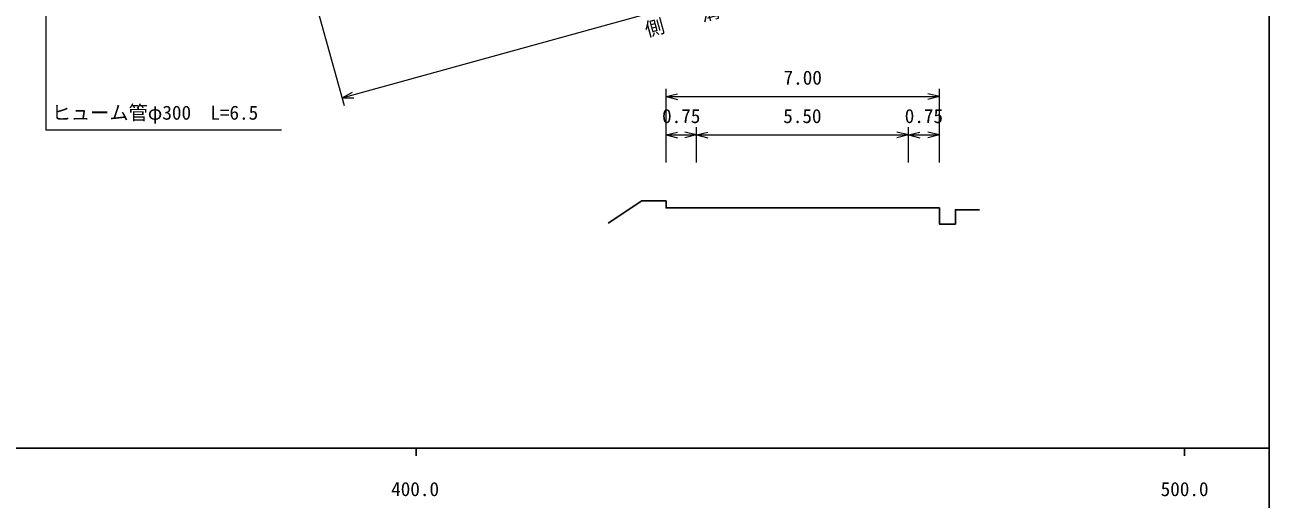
# Model space of a CAD drawing. Units: millimetres, scale not verified. Extents: x 40000 to 680000, y 20000 to 380000.
# Drawn here: x 417054 to 579000, y 198357 to 260075 of the extents above; entities that cross this region are included whole.
import ezdxf
from ezdxf.enums import TextEntityAlignment as Align

# ---------------------------------------------------------------- set-up
doc = ezdxf.new("R2010")
doc.units = ezdxf.units.MM
doc.header["$LTSCALE"] = 1000
for name, color, linetype, lineweight in [('M-BGD', 7, 'Continuous', 25), ('M-STR-HTXT', 7, 'Continuous', 13), ('M-TTL-BAND', 7, 'Continuous', 25)]:
    doc.layers.add(name, color=color, linetype=linetype, lineweight=lineweight)
doc.styles.add('ＭＳ ゴシック', font='')
doc.styles.get('ＭＳ ゴシック').set_extended_font_data('MS Gothic')

msp = doc.modelspace()

# ---------------------------------------------------------------- linework, layer by layer
at = {"layer": 'M-BGD'}
msp.add_lwpolyline([(492988, 234286), (497335, 237160), (500506, 237160), (500506, 236264), (536090, 236264), (536090, 234156), (538170, 234156), (538170, 236018), (541315, 236018)], dxfattribs=at)
at = {"layer": 'M-STR-HTXT'}
for p, q in [((448896, 284687), (458603, 249601)), ((458337, 250564), (555450, 277433)), ((458337, 250564), (459682, 251326)), ((500506, 242160), (500506, 251745)), ((500506, 250745), (502006, 251120)), ((536090, 250745), (534590, 251120)), ((536090, 242160), (536090, 251745)), ((458337, 250564), (459882, 250603)), ((500506, 250745), (536090, 250745)), ((500506, 250745), (502006, 250370)), ((536090, 250745), (534590, 250370)), ((504459, 242160), (504459, 246745)), ((532042, 242160), (532042, 246745)), ((500506, 245745), (502006, 246120)), ((500506, 245745), (504459, 245745)), ((500506, 245745), (502006, 245370)), ((504459, 245745), (502959, 246120)), ((504459, 245745), (502959, 245370)), ((504459, 245745), (505959, 246120)), ((504459, 245745), (532042, 245745)), ((504459, 245745), (505959, 245370)), ((532042, 245745), (530542, 246120)), ((532042, 245745), (530542, 245370)), ((532042, 245745), (533542, 246120)), ((532042, 245745), (536090, 245745)), ((532042, 245745), (533542, 245370)), ((536090, 245745), (534590, 246120)), ((536090, 245745), (534590, 245370))]:
    msp.add_line(p, q, dxfattribs=at)
msp.add_lwpolyline([(419797, 285543), (419797, 246403), (450442, 246403)], dxfattribs=at)
at = {"layer": 'M-TTL-BAND'}
for p, q in [((579000, 20000), (579000, 370000)), ((40000, 205000), (579000, 205000)), ((468000, 205000), (468000, 204000)), ((568000, 205000), (568000, 204000))]:
    msp.add_line(p, q, dxfattribs=at)

# ---------------------------------------------------------------- texts
at = {"layer": 'M-BGD', "style": 'ＭＳ ゴシック'}
for s, p in [('7.00', (518298, 251745)), ('0.75', (502482, 246745)), ('5.50', (518251, 246745)), ('0.75', (534066, 246745))]:
    msp.add_text(s, height=1833, dxfattribs=at).set_placement(p, align=Align.BOTTOM_CENTER)
at = {"layer": 'M-STR-HTXT', "style": 'ＭＳ ゴシック'}
msp.add_text('側\u3000\u3000溝 L=102.0', height=1833, rotation=15.466, dxfattribs=at).set_placement((507827, 260626), align=Align.BOTTOM_CENTER)
msp.add_text('ヒューム管φ300\u3000L=6.5', height=1833, dxfattribs=at).set_placement((433987, 248652), align=Align.MIDDLE_CENTER)
at = {"layer": 'M-TTL-BAND', "style": 'ＭＳ ゴシック'}
for s, p in [('400.0', (467844, 198195)), ('500.0', (568000, 198195))]:
    msp.add_text(s, height=1833, dxfattribs=at).set_placement(p, align=Align.BOTTOM_CENTER)

doc.saveas('drawing.dxf')
